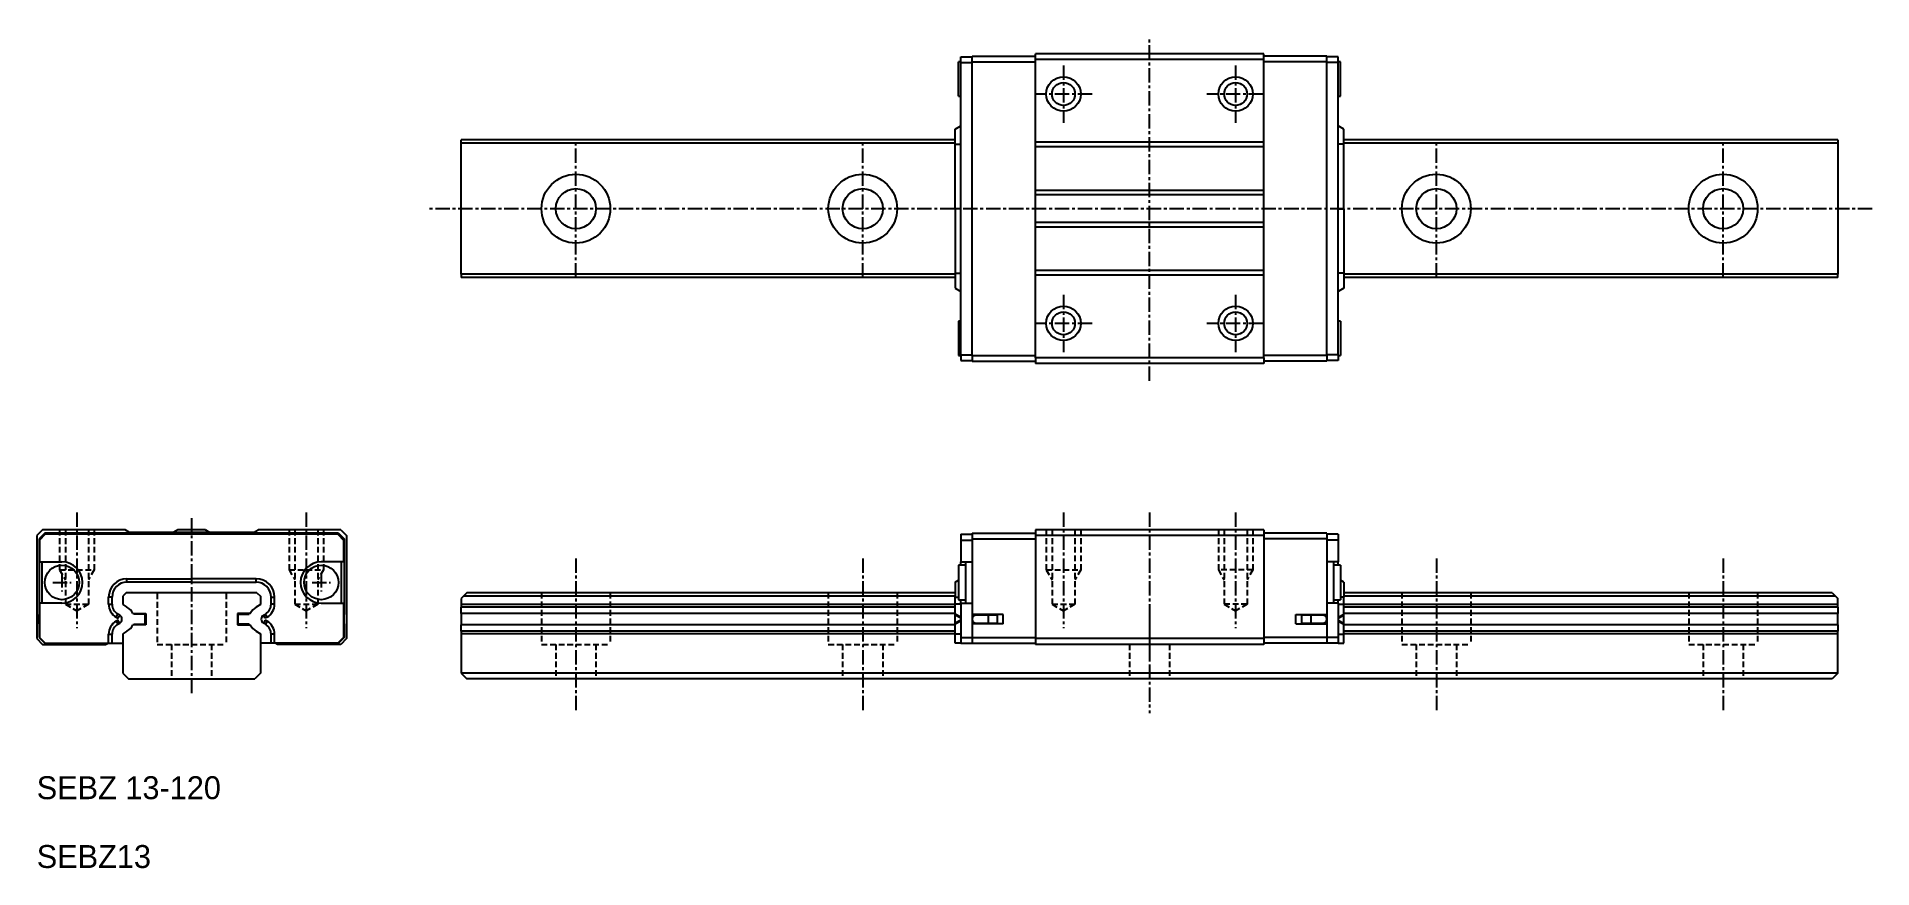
# Model space of a CAD drawing. Extents: x 0 to 160, y 0 to 73.
import ezdxf

# ---------------------------------------------------------------- set-up
doc = ezdxf.new("R2010")
doc.units = 0
doc.linetypes.add('CENTER', pattern=[2, 1.25, -0.25, 0.25, -0.25])
doc.linetypes.add('DASHED', pattern=[0.75, 0.5, -0.25])
doc.layers.get('0').update_dxf_attribs({"linetype": 'CONTINUOUS'})
doc.layers.add('CENTER', color=1, linetype='CENTER')

msp = doc.modelspace()

# ---------------------------------------------------------------- linework, layer by layer
at = {"color": 7, "linetype": 'CONTINUOUS'}
for p, q in [((80.55, 70.75), (81.55, 70.75)), ((80.55, 70.25), (80.55, 70.75)), ((81.55, 70.8), (87.05, 70.8)), ((81.55, 70.3), (81.55, 70.8)), ((106.95, 71), (87.05, 71)), ((87.05, 70.5), (87.05, 71)), ((106.95, 70.5), (87.05, 70.5)), ((87.05, 44.5), (87.05, 70.5)), ((106.95, 70.5), (106.95, 71)), ((112.45, 70.8), (106.95, 70.8)), ((106.95, 44.5), (106.95, 70.5)), ((112.45, 70.3), (112.45, 70.8)), ((113.45, 70.75), (112.45, 70.75)), ((113.45, 70.25), (113.45, 70.75)), ((80.55, 70.3), (80.35, 70.3)), ((80.35, 67.3), (80.35, 70.3)), ((80.55, 44.75), (80.55, 70.25)), ((80.55, 70.25), (81.55, 70.25)), ((81.55, 44.7), (81.55, 70.3)), ((81.55, 70.3), (87.05, 70.3)), ((112.45, 70.3), (106.95, 70.3)), ((112.45, 44.7), (112.45, 70.3)), ((113.45, 70.25), (112.45, 70.25)), ((113.65, 70.3), (113.45, 70.3)), ((113.45, 44.75), (113.45, 70.25)), ((113.65, 67.3), (113.65, 70.3)), ((80.35, 67.3), (80.55, 67.3)), ((113.45, 67.3), (113.65, 67.3)), ((80.05, 64.43), (80.55, 64.73)), ((80.05, 63.13), (80.05, 64.43)), ((113.95, 64.43), (113.45, 64.73)), ((113.95, 63.13), (113.95, 64.43)), ((80.05, 63.5), (37, 63.5)), ((37, 63.2), (37, 63.5)), ((80.05, 63.2), (37, 63.2)), ((37, 51.8), (37, 63.2)), ((80.05, 57.5), (80.05, 63.13)), ((80.05, 63.13), (80.55, 63.13)), ((106.95, 63.3), (87.05, 63.3)), ((106.95, 62.9), (87.05, 62.9)), ((113.95, 63.13), (113.45, 63.13)), ((157, 63.5), (113.95, 63.5)), ((157, 63.2), (113.95, 63.2)), ((113.95, 57.5), (113.95, 63.13)), ((157, 63.5), (157, 63.2)), ((157, 63.2), (157, 51.8)), ((106.95, 59.1), (87.05, 59.1)), ((106.95, 58.7), (87.05, 58.7)), ((80.05, 57.5), (80.05, 51.87)), ((80.55, 57.5), (80.05, 57.5)), ((106.95, 56.3), (87.05, 56.3)), ((113.45, 57.5), (113.95, 57.5)), ((113.95, 57.5), (113.95, 51.87)), ((106.95, 55.9), (87.05, 55.9)), ((80.05, 51.8), (37, 51.8)), ((37, 51.8), (37, 51.5)), ((80.05, 51.5), (37, 51.5)), ((80.05, 51.87), (80.55, 51.87)), ((80.05, 51.87), (80.05, 50.57)), ((106.95, 52.1), (87.05, 52.1)), ((106.95, 51.7), (87.05, 51.7)), ((113.95, 51.87), (113.45, 51.87)), ((113.95, 51.87), (113.95, 50.57)), ((157, 51.8), (113.95, 51.8)), ((157, 51.5), (113.95, 51.5)), ((157, 51.5), (157, 51.8)), ((80.05, 50.57), (80.55, 50.27)), ((113.95, 50.57), (113.45, 50.27)), ((80.55, 47.7), (80.35, 47.7)), ((80.35, 47.7), (80.35, 44.7)), ((113.65, 47.7), (113.45, 47.7)), ((113.65, 47.7), (113.65, 44.7)), ((80.35, 44.7), (80.55, 44.7)), ((80.55, 44.75), (80.55, 44.25)), ((80.55, 44.75), (81.55, 44.75)), ((80.55, 44.25), (81.55, 44.25)), ((81.55, 44.7), (87.05, 44.7)), ((81.55, 44.7), (81.55, 44.2)), ((81.55, 44.2), (87.05, 44.2)), ((106.95, 44.5), (87.05, 44.5)), ((87.05, 44.5), (87.05, 44)), ((106.95, 44), (87.05, 44)), ((112.45, 44.7), (106.95, 44.7)), ((106.95, 44.5), (106.95, 44)), ((112.45, 44.2), (106.95, 44.2)), ((113.45, 44.75), (112.45, 44.75)), ((112.45, 44.7), (112.45, 44.2)), ((113.45, 44.25), (112.45, 44.25)), ((113.45, 44.75), (113.45, 44.25)), ((113.45, 44.7), (113.65, 44.7)), ((0.5, 29.5), (0, 29)), ((0, 29), (0, 20)), ((0.7, 29.2), (0.2, 28.7)), ((0.75, 29.1), (0.25, 28.6)), ((7.7, 29.5), (0.5, 29.5)), ((26.3, 29.2), (0.7, 29.2)), ((26.25, 29.1), (0.75, 29.1)), ((8.1, 29.25), (7.7, 29.5)), ((18.9, 29.25), (8.1, 29.25)), ((12.3, 29.5), (11.9, 29.25)), ((14.7, 29.5), (12.3, 29.5)), ((14.7, 29.5), (15.1, 29.25)), ((18.9, 29.25), (19.3, 29.5)), ((26.5, 29.5), (19.3, 29.5)), ((26.25, 29.1), (26.75, 28.6)), ((26.3, 29.2), (26.8, 28.7)), ((26.5, 29.5), (27, 29)), ((27, 29), (27, 20)), ((80.55, 29.1), (80.55, 28.6)), ((80.55, 29.1), (81.55, 29.1)), ((81.55, 29.2), (87.05, 29.2)), ((81.55, 29.2), (81.55, 28.7)), ((106.95, 29.5), (87.05, 29.5)), ((87.05, 29.5), (87.05, 29)), ((106.95, 29), (87.05, 29)), ((87.05, 29), (87.05, 20)), ((106.95, 29.5), (106.95, 29)), ((112.45, 29.2), (106.95, 29.2)), ((106.95, 29), (106.95, 20)), ((112.45, 29.2), (112.45, 28.7)), ((113.45, 29.1), (112.45, 29.1)), ((113.45, 29.1), (113.45, 28.6)), ((0.2, 28.7), (0.2, 22.1)), ((0.25, 28.6), (0.25, 26.7)), ((26.75, 28.6), (26.75, 26.7)), ((26.8, 28.7), (26.8, 22.1)), ((80.55, 28.6), (80.55, 26.7)), ((80.55, 28.6), (81.55, 28.6)), ((81.55, 28.7), (87.05, 28.7)), ((81.55, 28.7), (81.55, 22.1)), ((112.45, 28.7), (106.95, 28.7)), ((112.45, 28.7), (112.45, 22.1)), ((113.45, 28.6), (112.45, 28.6)), ((113.45, 28.6), (113.45, 26.7)), ((0.25, 26.7), (2.2, 26.7)), ((0.45, 26.7), (0.45, 23.1)), ((26.75, 26.7), (24.8, 26.7)), ((26.55, 26.7), (26.55, 23.1)), ((80.95, 26.4), (80.35, 26.4)), ((80.35, 26.4), (80.35, 23.4)), ((80.55, 26.4), (80.55, 26.7)), ((80.55, 26.7), (81.55, 26.7)), ((80.95, 26.7), (80.95, 23.1)), ((113.45, 26.7), (112.45, 26.7)), ((113.05, 26.7), (113.05, 23.1)), ((113.65, 26.4), (113.05, 26.4)), ((113.45, 26.4), (113.45, 26.7)), ((113.65, 26.4), (113.65, 23.4)), ((7.8, 24), (7.5, 23.7)), ((19.2, 24), (7.8, 24)), ((7.87, 25.23), (13.5, 25.23)), ((7.87, 24.93), (7.87, 25.23)), ((13.5, 24.93), (7.87, 24.93)), ((19.13, 25.23), (13.5, 25.23)), ((13.5, 25.23), (13.5, 24.93)), ((13.5, 24.93), (19.13, 24.93)), ((19.13, 24.93), (19.13, 25.23)), ((19.2, 24), (19.5, 23.7)), ((37.5, 24), (37, 23.5)), ((80.05, 24), (37.5, 24)), ((80.05, 24.93), (80.35, 25.11)), ((80.05, 24.93), (80.05, 23.63)), ((113.95, 24.93), (113.65, 25.11)), ((113.95, 24.93), (113.95, 23.63)), ((156.5, 24), (113.95, 24)), ((2.2, 23.1), (0.25, 23.1)), ((0.25, 23.1), (0.25, 20.1)), ((6.57, 23.63), (6.27, 23.63)), ((6.27, 23.005322), (6.27, 23.63)), ((6.27, 23.005322), (6.57, 23.005322)), ((6.57, 23.005322), (6.57, 23.63)), ((7.5, 23.7), (7.5, 22.964907)), ((7.5, 22.964907), (7.8685, 22.752154)), ((19.5, 22.964907), (19.1315, 22.752154)), ((19.5, 23.7), (19.5, 22.964907)), ((20.43, 23.63), (20.73, 23.63)), ((20.43, 23.005322), (20.43, 23.63)), ((20.73, 23.005322), (20.43, 23.005322)), ((20.73, 23.005322), (20.73, 23.63)), ((24.8, 23.1), (26.75, 23.1)), ((26.75, 23.1), (26.75, 20.1)), ((37, 23.5), (37, 22.964907)), ((80.05, 22.964907), (37, 22.964907)), ((37, 22.964907), (37, 22.752154)), ((80.05, 22.752154), (37, 22.752154)), ((37, 22.2), (37, 22.752154)), ((80.05, 23.7), (37.2, 23.7)), ((80.05, 23.63), (80.35, 23.63)), ((80.05, 23.005322), (80.05, 23.63)), ((80.55, 23.005322), (80.05, 23.005322)), ((80.05, 22.139296), (80.05, 23.005322)), ((80.35, 23.4), (80.95, 23.4)), ((80.55, 23.1), (80.55, 23.4)), ((80.55, 23.1), (80.55, 20.1)), ((80.55, 23.1), (81.55, 23.1)), ((113.45, 23.1), (112.45, 23.1)), ((113.05, 23.4), (113.65, 23.4)), ((113.45, 23.1), (113.45, 23.4)), ((113.45, 23.1), (113.45, 20.1)), ((113.45, 23.005322), (113.95, 23.005322)), ((113.95, 23.63), (113.65, 23.63)), ((156.8, 23.7), (113.95, 23.7)), ((113.95, 23.005322), (113.95, 23.63)), ((113.95, 22.139296), (113.95, 23.005322)), ((157, 22.964907), (113.95, 22.964907)), ((157, 22.752154), (113.95, 22.752154)), ((156.5, 24), (157, 23.5)), ((157, 22.964907), (157, 23.5)), ((157, 22.752154), (157, 22.964907)), ((157, 22.752154), (157, 22.2)), ((0.2, 22.1), (0.25, 22.1)), ((0.2, 21.3), (0.2, 22.1)), ((0.2, 21.3), (0.25, 21.3)), ((0.2, 21.3), (0.2, 20.1)), ((6.92, 21.879489), (7.07, 22.139296)), ((6.92, 21.879489), (7.080883, 21.786603)), ((6.92, 21.520511), (7.075238, 21.610138)), ((6.92, 21.520511), (7.07, 21.260704)), ((7.230883, 22.04641), (7.07, 22.139296)), ((7.07, 21.260704), (7.230883, 21.35359)), ((7.075238, 21.610138), (7.08675, 21.616785)), ((7.080994, 21.613206), (7.075238, 21.610138)), ((7.080883, 21.786603), (7.230883, 22.04641)), ((7.081105, 21.786475), (7.080883, 21.786603)), ((7.086638, 21.61671), (7.080994, 21.613206)), ((7.080994, 21.613206), (7.230883, 21.35359)), ((8.388805, 22.2), (9.5, 22.2)), ((9.5, 21.2), (8.388805, 21.2)), ((8.466567, 22.200044), (8.488891, 22.150002)), ((8.466567, 21.199956), (8.488891, 21.249998)), ((9.45, 22.15), (8.488886, 22.15)), ((8.488886, 21.25), (9.45, 21.25)), ((9.45, 21.25), (9.45, 22.15)), ((9.5, 22.2), (9.5, 21.2)), ((17.5, 22.2), (17.5, 21.2)), ((18.611195, 22.2), (17.5, 22.2)), ((17.5, 21.2), (18.611195, 21.2)), ((17.55, 22.15), (18.511114, 22.15)), ((17.55, 21.25), (17.55, 22.15)), ((18.511114, 21.25), (17.55, 21.25)), ((18.533433, 22.200044), (18.511109, 22.150002)), ((18.533433, 21.199956), (18.511109, 21.249998)), ((19.769117, 22.04641), (19.93, 22.139296)), ((19.919117, 21.786603), (19.769117, 22.04641)), ((19.919006, 21.613206), (19.769117, 21.35359)), ((19.93, 21.260704), (19.769117, 21.35359)), ((19.924762, 21.610138), (19.91325, 21.616785)), ((19.913362, 21.61671), (19.919006, 21.613206)), ((19.918895, 21.786475), (19.919117, 21.786603)), ((19.919006, 21.613206), (19.924762, 21.610138)), ((20.08, 21.879489), (19.919117, 21.786603)), ((20.08, 21.520511), (19.924762, 21.610138)), ((20.08, 21.879489), (19.93, 22.139296)), ((20.08, 21.520511), (19.93, 21.260704)), ((26.8, 22.1), (26.75, 22.1)), ((26.8, 21.3), (26.75, 21.3)), ((26.8, 21.3), (26.8, 22.1)), ((26.8, 21.3), (26.8, 20.1)), ((80.05, 22.2), (37, 22.2)), ((37, 22.2), (37, 21.2)), ((80.05, 21.2), (37, 21.2)), ((37, 20.647846), (37, 21.2)), ((80.05, 22.04641), (80.05, 22.139296)), ((80.55, 21.879489), (80.05, 22.139296)), ((80.05, 21.35359), (80.05, 22.04641)), ((80.55, 21.786603), (80.05, 22.04641)), ((80.549632, 21.613206), (80.05, 21.35359)), ((80.55, 21.520511), (80.05, 21.260704)), ((80.05, 21.260704), (80.05, 21.35359)), ((80.05, 20.394678), (80.05, 21.260704)), ((80.549632, 21.613206), (80.55, 21.610138)), ((84.25, 22.1), (81.55, 22.1)), ((81.55, 22.1), (81.55, 21.3)), ((81.55, 21.3), (81.55, 20.1)), ((84.25, 21.3), (81.55, 21.3)), ((82.95, 22.05), (81.9, 22.05)), ((81.9, 21.35), (82.95, 21.35)), ((82.35, 22.05), (82.35, 22.1)), ((82.35, 21.3), (82.35, 21.35)), ((82.810586, 22.05), (82.810586, 22.1)), ((82.810586, 21.3), (82.810586, 21.35)), ((82.95, 21.7), (82.95, 22.05)), ((83.75, 22.05), (82.95, 22.05)), ((82.95, 21.35), (82.95, 21.7)), ((82.95, 21.35), (83.75, 21.35)), ((83.75, 21.7), (83.75, 22.05)), ((83.75, 21.35), (83.75, 21.7)), ((84.25, 21.3), (84.25, 22.1)), ((109.75, 22.1), (112.45, 22.1)), ((109.75, 21.3), (109.75, 22.1)), ((109.75, 21.3), (112.45, 21.3)), ((111.05, 22.05), (110.25, 22.05)), ((110.25, 22.05), (110.25, 21.7)), ((110.25, 21.7), (110.25, 21.35)), ((110.25, 21.35), (111.05, 21.35)), ((112.1, 22.05), (111.05, 22.05)), ((111.05, 22.05), (111.05, 21.7)), ((111.05, 21.7), (111.05, 21.35)), ((111.05, 21.35), (112.1, 21.35)), ((111.189414, 22.05), (111.189414, 22.1)), ((111.189414, 21.3), (111.189414, 21.35)), ((111.65, 22.05), (111.65, 22.1)), ((111.65, 21.3), (111.65, 21.35)), ((112.45, 22.1), (112.45, 21.3)), ((112.45, 21.3), (112.45, 20.1)), ((113.45, 21.879489), (113.95, 22.139296)), ((113.45, 21.786603), (113.95, 22.04641)), ((113.450368, 21.613206), (113.45, 21.610138)), ((113.45, 21.520511), (113.95, 21.260704)), ((113.450368, 21.613206), (113.95, 21.35359)), ((157, 22.2), (113.95, 22.2)), ((113.95, 22.04641), (113.95, 22.139296)), ((113.95, 21.35359), (113.95, 22.04641)), ((113.95, 21.260704), (113.95, 21.35359)), ((113.95, 20.394678), (113.95, 21.260704)), ((157, 21.2), (113.95, 21.2)), ((157, 21.2), (157, 22.2)), ((157, 21.2), (157, 20.647846)), ((0, 20), (0.5, 19.5)), ((0.2, 20.1), (0.7, 19.6)), ((0.25, 20.1), (0.75, 19.6)), ((0.5, 19.5), (6, 19.5)), ((0.7, 19.6), (0.75, 19.6)), ((0.75, 19.6), (6.27, 19.6)), ((6, 19.5), (6.22, 19.6)), ((6.27, 19.6), (6.27, 20.394678)), ((6.27, 20.394678), (6.57, 20.394678)), ((6.27, 19.6), (6.57, 19.6)), ((6.57, 19.6), (6.57, 20.394678)), ((6.57, 19.6), (7.5, 19.6)), ((7.8685, 20.647846), (7.5, 20.435093)), ((7.5, 20.435093), (7.5, 17)), ((19.1315, 20.647846), (19.5, 20.435093)), ((19.5, 20.435093), (19.5, 17)), ((20.43, 19.6), (19.5, 19.6)), ((20.73, 20.394678), (20.43, 20.394678)), ((20.43, 19.6), (20.43, 20.394678)), ((20.73, 19.6), (20.43, 19.6)), ((20.73, 19.6), (20.73, 20.394678)), ((26.25, 19.6), (20.73, 19.6)), ((21, 19.5), (20.78, 19.6)), ((26.5, 19.5), (21, 19.5)), ((26.75, 20.1), (26.25, 19.6)), ((26.3, 19.6), (26.25, 19.6)), ((26.8, 20.1), (26.3, 19.6)), ((27, 20), (26.5, 19.5)), ((37, 20.647846), (37, 20.435093)), ((80.05, 20.647846), (37, 20.647846)), ((80.05, 20.435093), (37, 20.435093)), ((37, 20.435093), (37, 17)), ((80.05, 19.6), (80.05, 20.394678)), ((80.55, 20.394678), (80.05, 20.394678)), ((80.55, 19.6), (80.05, 19.6)), ((80.55, 20.1), (80.55, 19.6)), ((80.55, 20.1), (81.55, 20.1)), ((80.55, 19.6), (81.55, 19.6)), ((81.55, 20.1), (87.05, 20.1)), ((81.55, 20.1), (81.55, 19.6)), ((81.55, 19.6), (87.05, 19.6)), ((106.95, 20), (87.05, 20)), ((87.05, 20), (87.05, 19.5)), ((106.95, 19.5), (87.05, 19.5)), ((112.45, 20.1), (106.95, 20.1)), ((106.95, 20), (106.95, 19.5)), ((112.45, 19.6), (106.95, 19.6)), ((112.45, 20.1), (112.45, 19.6)), ((113.45, 20.1), (112.45, 20.1)), ((113.45, 19.6), (112.45, 19.6)), ((113.45, 20.394678), (113.95, 20.394678)), ((113.45, 20.1), (113.45, 19.6)), ((113.45, 19.6), (113.95, 19.6)), ((157, 20.647846), (113.95, 20.647846)), ((157, 20.435093), (113.95, 20.435093)), ((113.95, 19.6), (113.95, 20.394678)), ((157, 20.435093), (157, 20.647846)), ((157, 17), (157, 20.435093)), ((7.5, 17), (8, 16.5)), ((8, 16.5), (19, 16.5)), ((19.5, 17), (19, 16.5)), ((157, 17), (37, 17)), ((37, 17), (37.5, 16.5)), ((156.5, 16.5), (37.5, 16.5)), ((157, 17), (156.5, 16.5))]:
    msp.add_line(p, q, dxfattribs=at)
at = {"color": 3, "linetype": 'DASHED'}
for p, q in [((2, 29.5), (2, 26)), ((2.5, 29.5), (2.5, 23)), ((4.5, 29.5), (4.5, 23)), ((5, 29.5), (5, 26)), ((22, 29.5), (22, 26)), ((22.5, 29.5), (22.5, 23)), ((24.5, 29.5), (24.5, 23)), ((25, 29.5), (25, 26)), ((88, 29.5), (88, 26)), ((88.5, 29.5), (88.5, 23)), ((90.5, 29.5), (90.5, 23)), ((91, 29.5), (91, 26)), ((103, 29.5), (103, 26)), ((103.5, 29.5), (103.5, 23)), ((105.5, 29.5), (105.5, 23)), ((106, 29.5), (106, 26)), ((2, 26), (5, 26)), ((2, 26), (2.5, 25.133975)), ((5, 26), (4.5, 25.133975)), ((22, 26), (25, 26)), ((22, 26), (22.5, 25.133975)), ((25, 26), (24.5, 25.133975)), ((88, 26), (91, 26)), ((88, 26), (88.5, 25.133975)), ((91, 26), (90.5, 25.133975)), ((106, 26), (103, 26)), ((103, 26), (103.5, 25.133975)), ((106, 26), (105.5, 25.133975)), ((44, 24), (44, 19.5)), ((50, 24), (50, 19.5)), ((69, 24), (69, 19.5)), ((75, 24), (75, 19.5)), ((119, 24), (119, 19.5)), ((125, 24), (125, 19.5)), ((144, 24), (144, 19.5)), ((150, 24), (150, 19.5)), ((2.5, 23), (4.5, 23)), ((2.5, 23), (3.5, 22.42265)), ((4.5, 23), (3.5, 22.42265)), ((10.5, 23.95), (10.5, 19.5)), ((16.5, 23.95), (16.5, 19.5)), ((22.5, 23), (24.5, 23)), ((22.5, 23), (23.5, 22.42265)), ((24.5, 23), (23.5, 22.42265)), ((88.5, 23), (90.5, 23)), ((88.5, 23), (89.5, 22.42265)), ((90.5, 23), (89.5, 22.42265)), ((103.5, 23), (104.5, 22.42265)), ((105.5, 23), (103.5, 23)), ((105.5, 23), (104.5, 22.42265)), ((10.5, 19.5), (16.5, 19.5)), ((11.75, 19.5), (11.75, 16.5)), ((15.25, 19.5), (15.25, 16.5)), ((44, 19.5), (50, 19.5)), ((45.25, 19.5), (45.25, 16.5)), ((48.75, 19.5), (48.75, 16.5)), ((69, 19.5), (75, 19.5)), ((70.25, 19.5), (70.25, 16.5)), ((73.75, 19.5), (73.75, 16.5)), ((95.25, 19.5), (95.25, 16.5)), ((98.75, 19.5), (98.75, 16.5)), ((119, 19.5), (125, 19.5)), ((120.25, 19.5), (120.25, 16.5)), ((123.75, 19.5), (123.75, 16.5)), ((144, 19.5), (150, 19.5)), ((145.25, 19.5), (145.25, 16.5)), ((148.75, 19.5), (148.75, 16.5))]:
    msp.add_line(p, q, dxfattribs=at)
at = {"color": 3, "linetype": 'CONTINUOUS'}
for centre in [(89.5, 67.5), (104.5, 67.5), (89.5, 47.5), (104.5, 47.5)]:
    msp.add_circle(centre, 1.5, dxfattribs=at)
at = {"color": 7, "linetype": 'CONTINUOUS'}
for centre, radius in [((89.5, 67.5), 1), ((104.5, 67.5), 1), ((47, 57.5), 3), ((47, 57.5), 1.75), ((72, 57.5), 3), ((72, 57.5), 1.75), ((122, 57.5), 3), ((122, 57.5), 1.75), ((147, 57.5), 3), ((147, 57.5), 1.75), ((89.5, 47.5), 1), ((104.5, 47.5), 1), ((2.2, 24.9), 1.5), ((24.8, 24.9), 1.5)]:
    msp.add_circle(centre, radius, dxfattribs=at)
for centre, radius, start, end in [((2.2, 24.9), 1.8, 270, 90), ((24.8, 24.9), 1.8, 90, 270), ((7.870023, 23.629977), 1.600023, 90.000833, 179.999167), ((7.87, 23.63), 1.3, 90, 180), ((19.129977, 23.629977), 1.600023, 0.000833, 89.999167), ((19.13, 23.63), 1.3, 0, 90), ((7.57, 23.005322), 1.3, 180, 240), ((7.57, 23.005322), 1, 180, 240), ((7.2085, 21.609), 1.32, 26.597961, 60), ((19.7915, 21.609), 1.32, 120, 153.402039), ((19.43, 23.005322), 1, 300, 0), ((19.43, 23.005322), 1.3, 300, 0), ((7.57, 20.394678), 1.3, 120, 180), ((7.57, 20.394678), 1, 120, 180), ((7.030883, 21.7), 0.4, 300, 60), ((7.2085, 21.791), 1.32, 300, 333.402039), ((19.7915, 21.791), 1.32, 206.597961, 240), ((19.969117, 21.7), 0.4, 120, 240), ((19.43, 20.394678), 1, 0, 60), ((19.43, 20.394678), 1.3, 0, 60), ((81.9, 21.7), 0.35, 90, 180), ((81.9, 21.7), 0.35, 180, 270), ((112.1, 21.7), 0.35, 0, 90), ((112.1, 21.7), 0.35, 270, 0)]:
    msp.add_arc(centre, radius, start, end, dxfattribs=at)
at = {"layer": 'CENTER', "color": 1, "linetype": 'CENTER'}
for p, q in [((97, 42.5), (97, 72.5)), ((89.5, 70), (89.5, 65)), ((104.5, 70), (104.5, 65)), ((92, 67.5), (87.1, 67.5)), ((106.9, 67.5), (102, 67.5)), ((47, 51.5), (47, 63.5)), ((72, 51.5), (72, 63.5)), ((122, 51.5), (122, 63.5)), ((147, 51.5), (147, 63.5)), ((160, 57.5), (34, 57.5)), ((89.5, 50), (89.5, 45)), ((104.5, 50), (104.5, 45)), ((92, 47.5), (87.1, 47.5)), ((106.9, 47.5), (102, 47.5)), ((3.5, 31), (3.5, 20.92265)), ((13.5, 30.5), (13.5, 15)), ((23.5, 31), (23.5, 20.92265)), ((89.5, 31), (89.5, 20.92265)), ((97, 31), (97, 18)), ((104.5, 31), (104.5, 20.92265)), ((2.2, 25.7), (2.2, 24.1)), ((24.8, 25.7), (24.8, 24.1)), ((47, 27), (47, 13.5)), ((72, 27), (72, 13.5)), ((122, 27), (122, 13.5)), ((147, 27), (147, 13.5)), ((1.4, 24.9), (3, 24.9)), ((24, 24.9), (25.6, 24.9)), ((97, 21.746935), (97, 13.5))]:
    msp.add_line(p, q, dxfattribs=at)

# ---------------------------------------------------------------- texts
at = {"color": 7, "linetype": 'CONTINUOUS'}
for s, p in [('SEBZ 13-120', (0, 6)), ('SEBZ13', (0, 0))]:
    msp.add_text(s, height=2, dxfattribs=at).set_placement(p)

doc.saveas('drawing.dxf')
